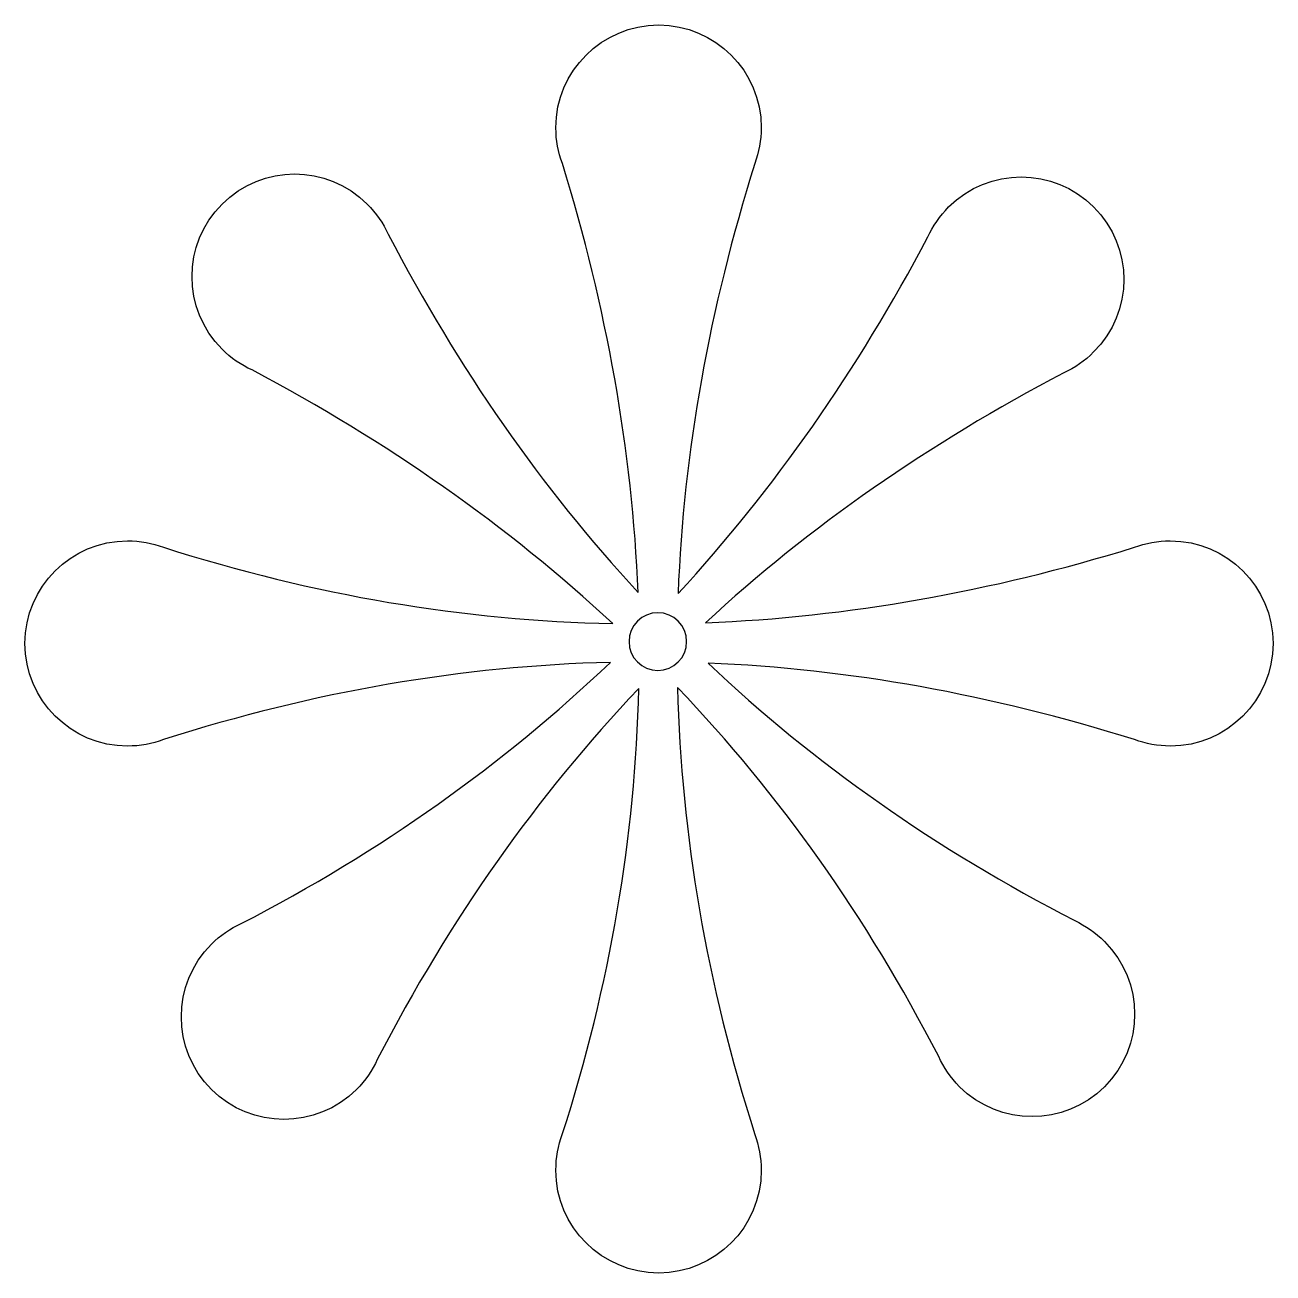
# Model space of a CAD drawing. Header units: centimetres. Extents: x -9.8 to 9.8, y -9.8 to 9.8.
import ezdxf

# ---------------------------------------------------------------- set-up
doc = ezdxf.new("R2010")
doc.units = ezdxf.units.CM
doc.header["$MEASUREMENT"] = 0
doc.layers.add('Camada 1', color=7, linetype='Continuous')

msp = doc.modelspace()

# ---------------------------------------------------------------- linework, layer by layer
at = {"layer": 'Camada 1'}
for points, knots in [([(8.20366, 1.70139), (8.00803, 1.70139), (7.81242, 1.66535), (7.64081, 1.60016), (7.64081, 1.60016), (5.36889, 0.90177), (3.12781, 0.50193), (0.89018, 0.41271), (0.89018, 0.41271), (2.53234, 1.93134), (4.40623, 3.23208), (6.52885, 4.34746), (6.52885, 4.34746), (6.70046, 4.42125), (6.86175, 4.53277), (6.99732, 4.67351), (6.99732, 4.67351), (7.63052, 5.30412), (7.63052, 6.32427), (6.99732, 6.95575), (6.99732, 6.95575), (6.36756, 7.58636), (5.34828, 7.58636), (4.71508, 6.95575), (4.71508, 6.95575), (4.57607, 6.8116), (4.46627, 6.65373), (4.38903, 6.48387), (4.38903, 6.48387), (3.27881, 4.38525), (1.97465, 2.51652), (0.45775, 0.87261), (0.45775, 0.87261), (0.54355, 3.11027), (0.94853, 5.35304), (1.66578, 7.63957), (1.66578, 7.63957), (1.72756, 7.81634), (1.76704, 8.00507), (1.76704, 8.20326), (1.76704, 8.20326), (1.76703, 9.09554), (1.04118, 9.81968), (0.15231, 9.81968), (0.15231, 9.81968), (-0.7409, 9.81968), (-1.46503, 9.09554), (-1.46503, 8.20323), (-1.46503, 8.20323), (-1.46503, 8.00503), (-1.42899, 7.81628), (-1.3638, 7.63954), (-1.3638, 7.63954), (-0.66369, 5.37103), (-0.263, 3.12739), (-0.17119, 0.89145), (-0.17119, 0.89145), (-1.69239, 2.53192), (-2.9931, 4.4058), (-4.10591, 6.53017), (-4.10591, 6.53017), (-4.18312, 6.69662), (-4.2921, 6.85963), (-4.4328, 7.00121), (-4.4328, 7.00121), (-5.066, 7.63354), (-6.08785, 7.63354), (-6.71848, 7.00121), (-6.71848, 7.00121), (-7.34824, 6.37145), (-7.34824, 5.35045), (-6.71848, 4.71809), (-6.71848, 4.71809), (-6.57949, 4.57566), (-6.41818, 4.46928), (-6.2466, 4.39035), (-6.2466, 4.39035), (-4.11707, 3.26468), (-2.22951, 1.93991), (-0.56846, 0.40067), (-0.56846, 0.40067), (-2.9142, 0.447), (-5.26336, 0.8434), (-7.64085, 1.60013), (-7.64085, 1.60013), (-7.81759, 1.66532), (-8.00635, 1.70136), (-8.20626, 1.70136), (-8.20626, 1.70136), (-9.09512, 1.70139), (-9.8201, 0.97723), (-9.8201, 0.08836), (-9.8201, 0.08836), (-9.8201, -0.80392), (-9.09512, -1.52806), (-8.20622, -1.52806), (-8.20622, -1.52806), (-8.0063, -1.52806), (-7.81755, -1.4903), (-7.64081, -1.42508), (-7.64081, -1.42508), (-5.26334, -0.66832), (-2.93562, -0.26851), (-0.60705, -0.21017), (-0.60705, -0.21017), (-2.29213, -1.81632), (-4.21575, -3.18223), (-6.41561, -4.32169), (-6.41561, -4.32169), (-6.58635, -4.3972), (-6.7451, -4.50703), (-6.88665, -4.6426), (-6.88665, -4.6426), (-7.51469, -5.27749), (-7.51469, -6.30021), (-6.88665, -6.9317), (-6.88665, -6.9317), (-6.25689, -7.55805), (-5.2333, -7.55805), (-4.60269, -6.9317), (-4.60269, -6.9317), (-4.46198, -6.78927), (-4.35131, -6.6297), (-4.27667, -6.45982), (-4.27667, -6.45982), (-3.13126, -4.24793), (-1.76532, -2.31054), (-0.16092, -0.622), (-0.16092, -0.622), (-0.21325, -2.95573), (-0.6105, -5.28094), (-1.36382, -7.63867), (-1.36382, -7.63867), (-1.42901, -7.81369), (-1.46505, -8.00417), (-1.46505, -8.20324), (-1.46505, -8.20324), (-1.46505, -9.09727), (-0.74091, -9.81969), (0.1523, -9.81969), (0.1523, -9.81969), (1.04117, -9.81969), (1.76703, -9.09727), (1.76703, -8.20324), (1.76703, -8.20324), (1.76703, -8.00419), (1.72755, -7.81369), (1.66577, -7.63867), (1.66577, -7.63867), (0.90732, -5.26205), (0.50578, -2.93171), (0.44998, -0.60655), (0.44998, -0.60655), (2.05701, -2.28994), (3.42122, -4.21189), (4.55891, -6.41349), (4.55891, -6.41349), (4.63614, -6.58163), (4.74425, -6.74295), (4.88668, -6.88709), (4.88668, -6.88709), (5.51644, -7.51513), (6.53916, -7.51513), (7.16892, -6.88709), (7.16892, -6.88709), (7.79868, -6.25561), (7.79868, -5.2363), (7.16892, -4.60313), (7.16892, -4.60313), (7.02649, -4.4607), (6.86692, -4.3526), (6.70048, -4.27367), (6.70048, -4.27367), (4.51089, -3.14628), (2.60103, -1.80259), (0.92965, -0.2239), (0.92965, -0.2239), (3.14839, -0.31142), (5.36888, -0.71809), (7.64081, -1.42506), (7.64081, -1.42506), (7.81242, -1.49028), (8.00805, -1.52804), (8.20366, -1.52804), (8.20366, -1.52804), (9.09597, -1.52804), (9.82011, -0.8039), (9.82011, 0.08838), (9.82011, 0.08838), (9.8201, 0.97723), (9.09596, 1.70139), (8.20366, 1.70139)], [0, 0, 0, 0, 0.02040816, 0.02040816, 0.02040816, 0.02040816, 0.04081633, 0.04081633, 0.04081633, 0.04081633, 0.06122449, 0.06122449, 0.06122449, 0.06122449, 0.08163265, 0.08163265, 0.08163265, 0.08163265, 0.10204082, 0.10204082, 0.10204082, 0.10204082, 0.12244898, 0.12244898, 0.12244898, 0.12244898, 0.14285714, 0.14285714, 0.14285714, 0.14285714, 0.16326531, 0.16326531, 0.16326531, 0.16326531, 0.18367347, 0.18367347, 0.18367347, 0.18367347, 0.20408163, 0.20408163, 0.20408163, 0.20408163, 0.2244898, 0.2244898, 0.2244898, 0.2244898, 0.24489796, 0.24489796, 0.24489796, 0.24489796, 0.26530612, 0.26530612, 0.26530612, 0.26530612, 0.28571429, 0.28571429, 0.28571429, 0.28571429, 0.30612245, 0.30612245, 0.30612245, 0.30612245, 0.32653061, 0.32653061, 0.32653061, 0.32653061, 0.34693878, 0.34693878, 0.34693878, 0.34693878, 0.36734694, 0.36734694, 0.36734694, 0.36734694, 0.3877551, 0.3877551, 0.3877551, 0.3877551, 0.40816327, 0.40816327, 0.40816327, 0.40816327, 0.42857143, 0.42857143, 0.42857143, 0.42857143, 0.44897959, 0.44897959, 0.44897959, 0.44897959, 0.46938776, 0.46938776, 0.46938776, 0.46938776, 0.48979592, 0.48979592, 0.48979592, 0.48979592, 0.51020408, 0.51020408, 0.51020408, 0.51020408, 0.53061224, 0.53061224, 0.53061224, 0.53061224, 0.55102041, 0.55102041, 0.55102041, 0.55102041, 0.57142857, 0.57142857, 0.57142857, 0.57142857, 0.59183673, 0.59183673, 0.59183673, 0.59183673, 0.6122449, 0.6122449, 0.6122449, 0.6122449, 0.63265306, 0.63265306, 0.63265306, 0.63265306, 0.65306122, 0.65306122, 0.65306122, 0.65306122, 0.67346939, 0.67346939, 0.67346939, 0.67346939, 0.69387755, 0.69387755, 0.69387755, 0.69387755, 0.71428571, 0.71428571, 0.71428571, 0.71428571, 0.73469388, 0.73469388, 0.73469388, 0.73469388, 0.75510204, 0.75510204, 0.75510204, 0.75510204, 0.7755102, 0.7755102, 0.7755102, 0.7755102, 0.79591837, 0.79591837, 0.79591837, 0.79591837, 0.81632653, 0.81632653, 0.81632653, 0.81632653, 0.83673469, 0.83673469, 0.83673469, 0.83673469, 0.85714286, 0.85714286, 0.85714286, 0.85714286, 0.87755102, 0.87755102, 0.87755102, 0.87755102, 0.89795918, 0.89795918, 0.89795918, 0.89795918, 0.91836735, 0.91836735, 0.91836735, 0.91836735, 0.93877551, 0.93877551, 0.93877551, 0.93877551, 0.95918367, 0.95918367, 0.95918367, 0.95918367, 1, 1, 1, 1]), ([(-0.31466, 0.11707), (-0.31466, 0.36758), (-0.11159, 0.57065), (0.13892, 0.57065), (0.13892, 0.57065), (0.38943, 0.57065), (0.5925, 0.36758), (0.5925, 0.11707), (0.5925, 0.11707), (0.5925, -0.13344), (0.38943, -0.33653), (0.13892, -0.33653), (0.13892, -0.33653), (-0.11159, -0.33653), (-0.31466, -0.13344), (-0.31466, 0.11707)], [0, 0, 0, 0, 0.2, 0.2, 0.2, 0.2, 0.4, 0.4, 0.4, 0.4, 0.6, 0.6, 0.6, 0.6, 1, 1, 1, 1])]:
    msp.add_open_spline(points, degree=3, knots=knots, dxfattribs=at)

doc.saveas('drawing.dxf')
